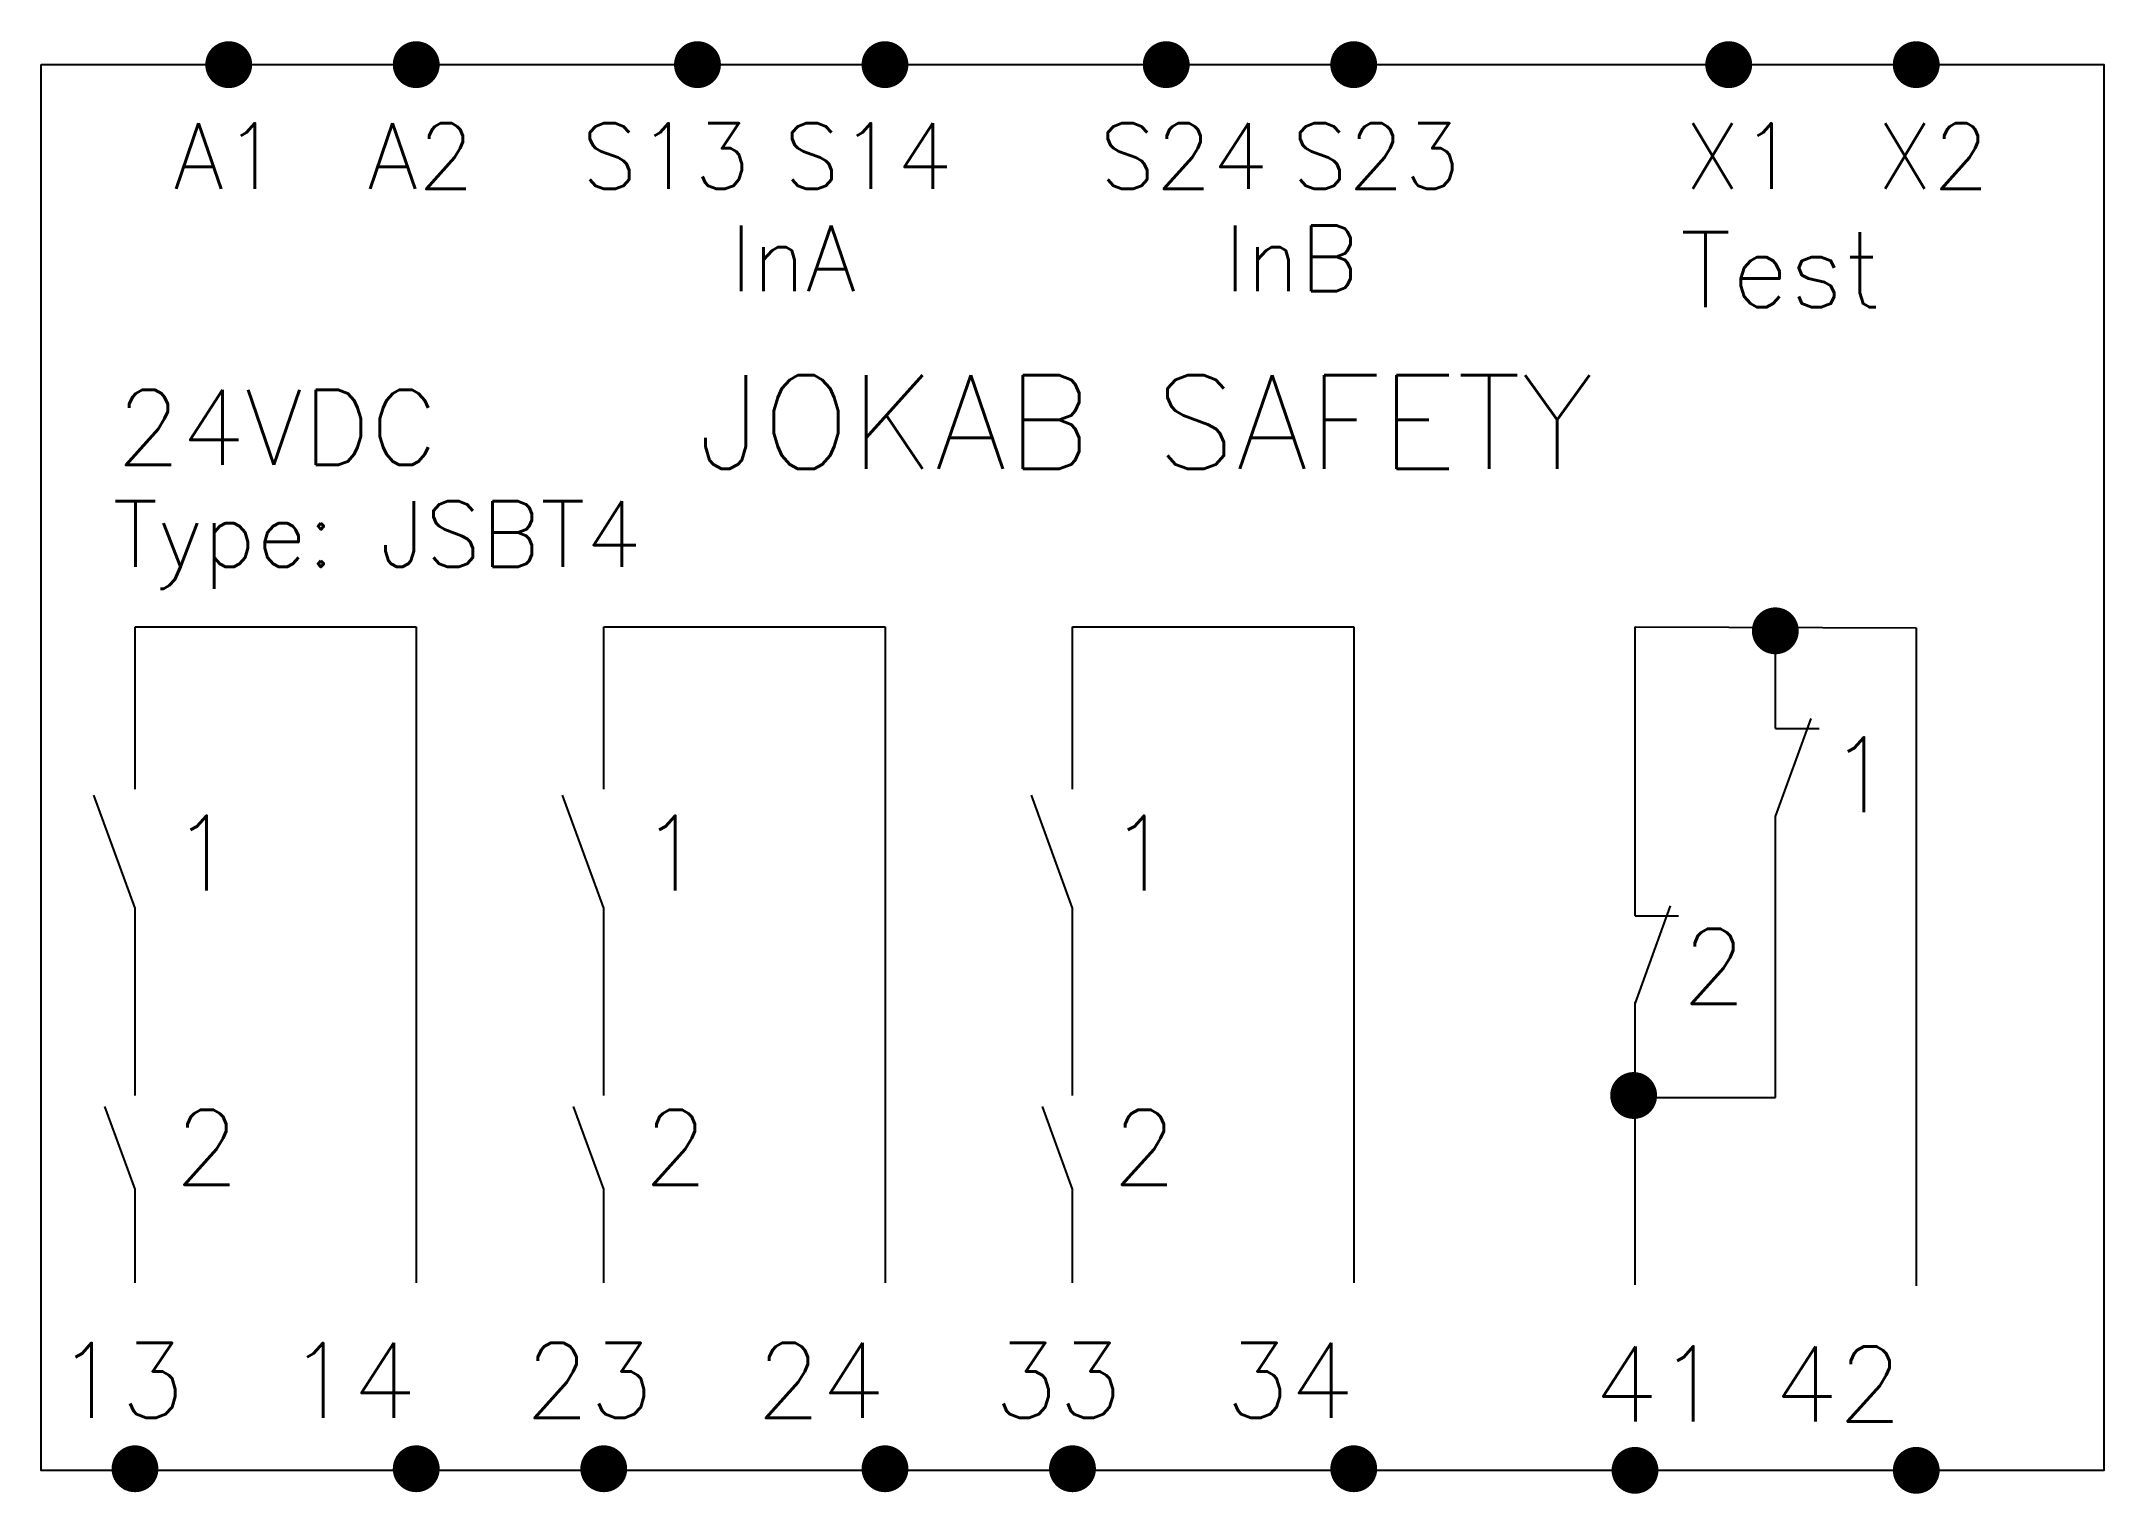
# Model space of a CAD drawing. Extents: x 0 to 55, y -0.6 to 38.1.
import ezdxf

# ---------------------------------------------------------------- set-up
doc = ezdxf.new("R2010")
doc.units = 0
doc.header["$LTSCALE"] = 7.5
doc.layers.add('1', color=7, linetype='CONTINUOUS')
doc.styles.add('T0', font='ROMANS.SHX')

# ---------------------------------------------------------------- blocks, each defined once
blk = doc.blocks.new('utg2')
at = {"layer": '1'}
for p, q in [((0, -7.706), (0, 0)), ((0, 0), (7.5, -0.026)), ((3.75, -2.706), (3.75, -0.103)), ((7.5, -0.026), (7.5, -17.579)), ((3.75, -5.053), (4.7, -2.443)), ((3.75, -2.706), (4.908, -2.706)), ((3.75, -12.553), (3.75, -5.053)), ((0, -10.053), (0.95, -7.443)), ((0, -7.706), (1.158, -7.706)), ((0, -17.553), (0, -10)), ((0, -12.553), (3.75, -12.553))]:
    blk.add_line(p, q, dxfattribs=at)
at = {"layer": '1', "const_width": 0.625}
for points in [[(3.429, -0.104, 1), (4.054, -0.104, 1)], [(-0.349, -12.5, 1), (0.276, -12.5, 1)], [(-0.312, -22.5, 1), (0.312, -22.5, 1)], [(7.188, -22.5, 1), (7.812, -22.5, 1)]]:
    blk.add_lwpolyline(points, format="xyb", close=True, dxfattribs=at)
at = {"layer": '1', "style": 'T0'}
for s, p in [('1', (5.162, -4.946)), ('2', (1.25, -10.053))]:
    blk.add_text(s, height=2, dxfattribs=at).set_placement(p)
at = {"layer": '1', "style": 'T0', "flags": 4}
blk.add_attdef('UTG', (-1.102, -21.195), '', height=2, dxfattribs=at)
blk = doc.blocks.new('utg1')
at = {"layer": '1'}
for p, q in [((0, 0), (7.5, 0)), ((0, -4.328), (0, 0)), ((7.5, 0), (7.5, -17.5)), ((0, -7.5), (-1.096, -4.489)), ((0, -12.5), (0, -7.5)), ((0, -15), (-0.803, -12.792)), ((0, -17.5), (0, -15))]:
    blk.add_line(p, q, dxfattribs=at)
at = {"layer": '1', "const_width": 0.625}
for points in [[(-0.313, -22.458, 1), (0.312, -22.458, 1)], [(7.187, -22.458, 1), (7.812, -22.458, 1)]]:
    blk.add_lwpolyline(points, format="xyb", close=True, dxfattribs=at)
at = {"layer": '1', "style": 'T0'}
for s, p in [('1', (0.965, -7.035)), ('2', (1.061, -14.881))]:
    blk.add_text(s, height=2, dxfattribs=at).set_placement(p)
at = {"layer": '1', "style": 'T0', "flags": 4}
blk.add_attdef('UTG', (-2.099, -21.1), '', height=2, dxfattribs=at)
blk = doc.blocks.new('VTYP')
at = {"layer": '1', "style": 'T0', "flags": 4}
blk.add_attdef('RT6', (0, 0), '', height=2, dxfattribs=at)

msp = doc.modelspace()

# ---------------------------------------------------------------- linework, layer by layer
at = {"layer": '1', "const_width": 0.625}
for points in [[(4.687, 37.5, 1), (5.312, 37.5, 1)], [(9.687, 37.5, 1), (10.312, 37.5, 1)], [(17.187, 37.5, 1), (17.812, 37.5, 1)], [(22.187, 37.5, 1), (22.812, 37.5, 1)], [(29.687, 37.5, 1), (30.312, 37.5, 1)], [(34.687, 37.5, 1), (35.312, 37.5, 1)], [(44.687, 37.5, 1), (45.312, 37.5, 1)], [(49.687, 37.5, 1), (50.312, 37.5, 1)]]:
    msp.add_lwpolyline(points, format="xyb", close=True, dxfattribs=at)
at = {"layer": '1'}
msp.add_lwpolyline([(0, 37.5), (55, 37.5), (55, 0), (0, 0)], close=True, dxfattribs=at)

# ---------------------------------------------------------------- block references
for name, p, values in [('VTYP', (2.004, 26.822), {'RT6': '24VDC'}), ('utg2', (42.5, 22.5), {'UTG': '41 42'}), ('utg1', (2.5, 22.5), {'UTG': '13  14'}), ('utg1', (15, 22.5), {'UTG': '23  24'}), ('utg1', (27.5, 22.5), {'UTG': '33  34'})]:
    msp.add_blockref(name, p, dxfattribs=at).add_auto_attribs(values)

# ---------------------------------------------------------------- texts
at = {"layer": '1', "style": 'T0'}
for s, height, p in [('A1', 1.75, (3.521, 34.187)), ('A2', 1.75, (8.695, 34.187)), ('S13', 1.75, (14.406, 34.187)), ('S14', 1.75, (19.798, 34.187)), ('S24', 1.75, (28.214, 34.187)), ('S23', 1.75, (33.345, 34.187)), ('X1', 1.75, (43.814, 34.187)), ('X2', 1.75, (48.946, 34.187)), ('InA', 1.75, (18.364, 31.461)), ('InB', 1.75, (31.536, 31.461)), ('Test', 2, (43.695, 31.03)), ('JOKAB SAFETY', 2.5, (17.5, 26.714)), ('Type: JSBT4', 1.75, (1.909, 24.101))]:
    msp.add_text(s, height=height, dxfattribs=at).set_placement(p)

doc.saveas('drawing.dxf')
